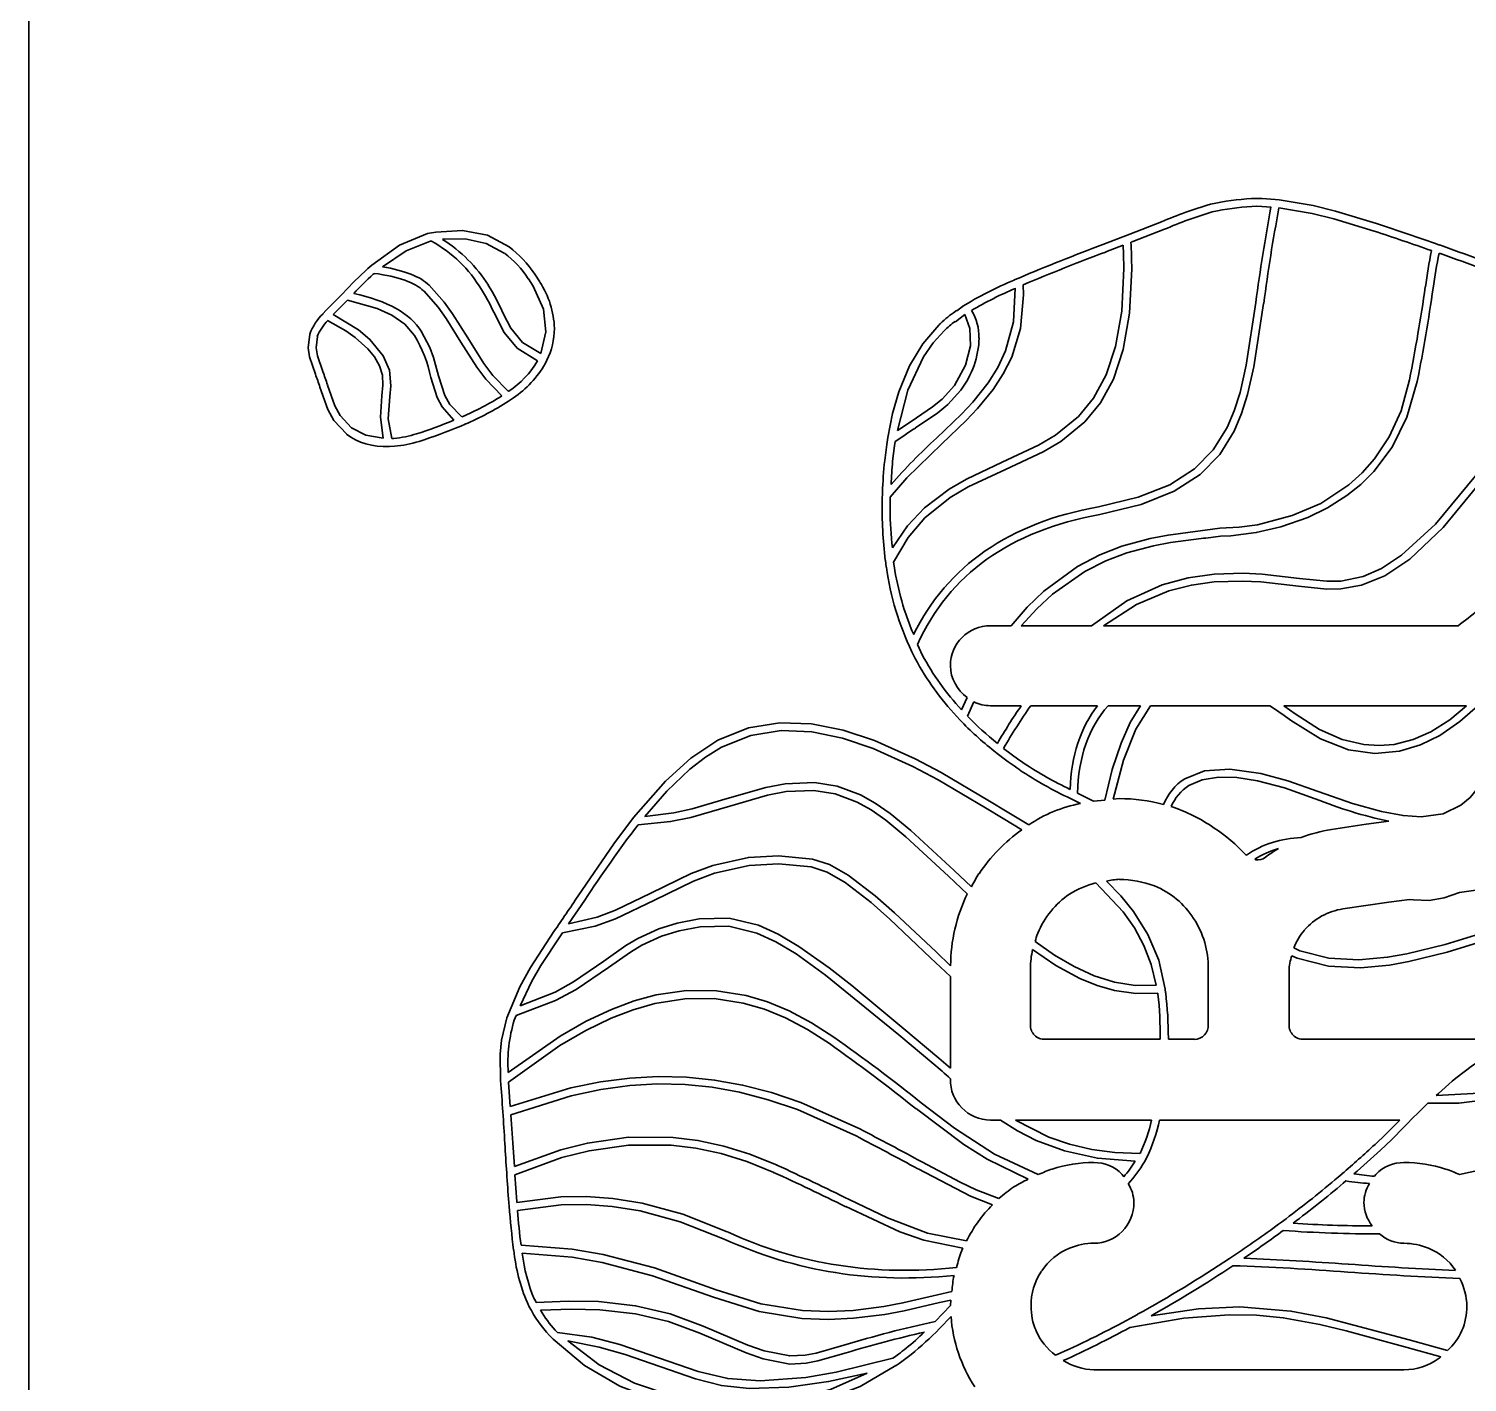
# Model space of a CAD drawing. Extents: x 291 to 834, y 188 to 661.
# Drawn here: x 291.03 to 305.01, y 323.7 to 336.85 of the extents above; entities that cross this region are included whole.
import ezdxf

# ---------------------------------------------------------------- set-up
doc = ezdxf.new("R2010")
doc.units = 0

msp = doc.modelspace()

# ---------------------------------------------------------------- linework, layer by layer
at = {"color": 7, "lineweight": 35}
msp.add_line((291.03, 359.839), (291.03, 294.079), dxfattribs=at)
msp.add_line((291.03, 359.839), (291.03, 294.079), dxfattribs=at)
at = {"color": 7, "lineweight": 35, "ltscale": 0.001361}
msp.add_line((302.566, 335.158), (302.513, 335.147), dxfattribs=at)
at = {"color": 7, "lineweight": 35, "ltscale": 0.001288}
msp.add_line((302.531, 335.072), (302.581, 335.083), dxfattribs=at)
at = {"color": 7, "lineweight": 35, "ltscale": 0.001331}
msp.add_line((303.015, 335.203), (302.962, 335.204), dxfattribs=at)
at = {"color": 7, "lineweight": 35, "ltscale": 0.001219}
msp.add_line((302.963, 335.127), (303.012, 335.126), dxfattribs=at)
at = {"color": 7, "lineweight": 35, "ltscale": 0.002253}
msp.add_line((303.012, 335.126), (303.102, 335.119), dxfattribs=at)
at = {"color": 7, "lineweight": 35, "ltscale": 0.003192}
msp.add_line((303.143, 335.193), (303.015, 335.203), dxfattribs=at)
at = {"color": 7, "lineweight": 35, "ltscale": 0.000957785}
msp.add_line((303.181, 335.189), (303.143, 335.193), dxfattribs=at)
at = {"color": 7, "lineweight": 35, "ltscale": 0.008246}
msp.add_line((302.037, 334.977), (301.73, 334.855), dxfattribs=at)
at = {"color": 7, "lineweight": 35, "ltscale": 0.000485014}
msp.add_line((294.924, 334.865), (294.905, 334.861), dxfattribs=at)
at = {"color": 7, "lineweight": 35, "ltscale": 0.001551}
msp.add_line((294.985, 334.877), (294.924, 334.865), dxfattribs=at)
at = {"color": 7, "lineweight": 35, "ltscale": 0.007029}
msp.add_line((301.73, 334.855), (301.468, 334.755), dxfattribs=at)
at = {"color": 7, "lineweight": 35, "ltscale": 0.008282}
msp.add_line((301.758, 334.784), (302.066, 334.905), dxfattribs=at)
at = {"color": 7, "lineweight": 35, "ltscale": 0.000457261}
msp.add_line((294.924, 334.786), (294.942, 334.79), dxfattribs=at)
at = {"color": 7, "lineweight": 35, "ltscale": 0.004557}
msp.add_line((301.495, 334.683), (301.665, 334.748), dxfattribs=at)
at = {"color": 7, "lineweight": 35, "ltscale": 0.000431579}
msp.add_line((301.742, 334.777), (301.758, 334.784), dxfattribs=at)
at = {"color": 7, "lineweight": 35, "ltscale": 0.000371077}
msp.add_line((304.735, 334.671), (304.749, 334.666), dxfattribs=at)
at = {"color": 7, "lineweight": 35, "ltscale": 0.000940692}
msp.add_line((304.774, 334.739), (304.739, 334.751), dxfattribs=at)
at = {"color": 7, "lineweight": 35, "ltscale": 0.001196}
msp.add_line((294.362, 334.555), (294.326, 334.523), dxfattribs=at)
at = {"color": 7, "lineweight": 35, "ltscale": 0.000351325}
msp.add_line((294.377, 334.466), (294.388, 334.475), dxfattribs=at)
at = {"color": 7, "lineweight": 35, "ltscale": 0.002148}
msp.add_line((295.885, 334.423), (295.931, 334.351), dxfattribs=at)
at = {"color": 7, "lineweight": 35, "ltscale": 0.002241}
msp.add_line((295.997, 334.392), (295.948, 334.467), dxfattribs=at)
at = {"color": 7, "lineweight": 35, "ltscale": 0.001177}
msp.add_line((300.65, 334.43), (300.607, 334.411), dxfattribs=at)
at = {"color": 7, "lineweight": 35, "ltscale": 0.004874}
msp.add_line((294.054, 334.251), (293.916, 334.114), dxfattribs=at)
at = {"color": 7, "lineweight": 35, "ltscale": 0.001143}
msp.add_line((294.086, 334.284), (294.054, 334.251), dxfattribs=at)
at = {"color": 7, "lineweight": 35, "ltscale": 0.002413}
msp.add_line((300.697, 334.268), (300.694, 334.364), dxfattribs=at)
at = {"color": 7, "lineweight": 35, "ltscale": 0.00099979}
msp.add_line((293.916, 334.114), (293.889, 334.084), dxfattribs=at)
at = {"color": 7, "lineweight": 35, "ltscale": 0.001992}
msp.add_line((293.988, 334.076), (294.044, 334.132), dxfattribs=at)
at = {"color": 7, "lineweight": 35, "ltscale": 0.002314}
msp.add_line((294.044, 334.132), (294.11, 334.198), dxfattribs=at)
at = {"color": 7, "lineweight": 35, "ltscale": 0.000614757}
msp.add_line((294.11, 334.198), (294.126, 334.216), dxfattribs=at)
at = {"color": 7, "lineweight": 35, "ltscale": 0.000938423}
msp.add_line((300.046, 334.115), (300.016, 334.092), dxfattribs=at)
at = {"color": 7, "lineweight": 35, "ltscale": 8.88947e-05}
msp.add_line((300.048, 334.112), (300.046, 334.115), dxfattribs=at)
at = {"color": 7, "lineweight": 35, "ltscale": 0.001578}
msp.add_line((300.099, 334.15), (300.048, 334.112), dxfattribs=at)
at = {"color": 7, "lineweight": 35, "ltscale": 9.8431e-05}
msp.add_line((300.032, 334.008), (300.034, 334.005), dxfattribs=at)
at = {"color": 7, "lineweight": 35, "ltscale": 0.00289}
msp.add_line((300.034, 334.005), (300.126, 334.074), dxfattribs=at)
at = {"color": 7, "lineweight": 35, "ltscale": 0.000957428}
msp.add_line((296.047, 333.596), (296.064, 333.631), dxfattribs=at)
at = {"color": 7, "lineweight": 35, "ltscale": 0.002595}
msp.add_line((294.47, 333.389), (294.461, 333.285), dxfattribs=at)
at = {"color": 7, "lineweight": 35, "ltscale": 0.002594}
msp.add_line((294.537, 333.278), (294.547, 333.382), dxfattribs=at)
at = {"color": 7, "lineweight": 35, "ltscale": 0.00147}
msp.add_line((295.691, 333.232), (295.74, 333.266), dxfattribs=at)
at = {"color": 7, "lineweight": 35, "ltscale": 8.59417e-05}
msp.add_line((295.695, 333.329), (295.693, 333.327), dxfattribs=at)
at = {"color": 7, "lineweight": 35, "ltscale": 0.001108}
msp.add_line((295.228, 332.992), (295.269, 333.009), dxfattribs=at)
at = {"color": 7, "lineweight": 35, "ltscale": 0.00403}
msp.add_line((299.605, 333.037), (299.471, 332.947), dxfattribs=at)
at = {"color": 7, "lineweight": 35, "ltscale": 0.000493041}
msp.add_line((294.577, 332.872), (294.557, 332.871), dxfattribs=at)
at = {"color": 7, "lineweight": 35, "ltscale": 0.001707}
msp.add_line((299.378, 332.879), (299.367, 332.812), dxfattribs=at)
at = {"color": 7, "lineweight": 35, "ltscale": 0.00099798}
msp.add_line((299.443, 332.801), (299.45, 332.84), dxfattribs=at)
at = {"color": 7, "lineweight": 35, "ltscale": 0.001183}
msp.add_line((294.535, 332.792), (294.583, 332.795), dxfattribs=at)
at = {"color": 7, "lineweight": 35, "ltscale": 0.003913}
msp.add_line((299.367, 332.812), (299.348, 332.657), dxfattribs=at)
at = {"color": 7, "lineweight": 35, "ltscale": 0.003836}
msp.add_line((299.425, 332.649), (299.443, 332.801), dxfattribs=at)
at = {"color": 7, "lineweight": 35, "ltscale": 0.001947}
msp.add_line((299.327, 332.349), (299.324, 332.271), dxfattribs=at)
at = {"color": 7, "lineweight": 35, "ltscale": 0.000794643}
msp.add_line((299.401, 332.269), (299.402, 332.3), dxfattribs=at)
at = {"color": 7, "lineweight": 35, "ltscale": 0.002223}
msp.add_line((299.4, 332.18), (299.401, 332.269), dxfattribs=at)
at = {"color": 7, "lineweight": 35, "ltscale": 0.001731}
msp.add_line((299.354, 331.689), (299.363, 331.621), dxfattribs=at)
at = {"color": 7, "lineweight": 35, "ltscale": 0.00091755}
msp.add_line((299.439, 331.632), (299.434, 331.668), dxfattribs=at)
at = {"color": 7, "lineweight": 35, "ltscale": 0.004993}
msp.add_line((300.575, 331.051), (300.375, 331.051), dxfattribs=at)
at = {"color": 7, "lineweight": 35, "ltscale": 0.017057}
msp.add_line((301.356, 331.051), (300.674, 331.051), dxfattribs=at)
at = {"color": 7, "lineweight": 35, "ltscale": 0.086107}
msp.add_line((304.92, 331.051), (301.475, 331.051), dxfattribs=at)
at = {"color": 7, "lineweight": 35, "ltscale": 0.001855}
msp.add_line((299.612, 330.799), (299.645, 330.733), dxfattribs=at)
at = {"color": 7, "lineweight": 35, "ltscale": 0.000994304}
msp.add_line((299.681, 330.833), (299.667, 330.87), dxfattribs=at)
at = {"color": 7, "lineweight": 35, "ltscale": 0.001768}
msp.add_line((299.712, 330.77), (299.681, 330.833), dxfattribs=at)
at = {"color": 7, "lineweight": 35, "ltscale": 0.003318}
msp.add_line((300.15, 330.355), (300.094, 330.234), dxfattribs=at)
at = {"color": 7, "lineweight": 35, "ltscale": 0.003777}
msp.add_line((300.151, 330.174), (300.215, 330.311), dxfattribs=at)
at = {"color": 7, "lineweight": 35, "ltscale": 0.007485}
msp.add_line((300.375, 330.274), (300.675, 330.274), dxfattribs=at)
at = {"color": 7, "lineweight": 35, "ltscale": 0.016203}
msp.add_line((300.768, 330.274), (301.416, 330.274), dxfattribs=at)
at = {"color": 7, "lineweight": 35, "ltscale": 0.007855}
msp.add_line((301.519, 330.274), (301.833, 330.274), dxfattribs=at)
at = {"color": 7, "lineweight": 35, "ltscale": 0.028924}
msp.add_line((301.932, 330.274), (303.089, 330.274), dxfattribs=at)
at = {"color": 7, "lineweight": 35, "ltscale": 0.003407}
msp.add_line((303.338, 330.195), (303.227, 330.274), dxfattribs=at)
at = {"color": 7, "lineweight": 35, "ltscale": 0.044413}
msp.add_line((303.227, 330.274), (305.003, 330.274), dxfattribs=at)
at = {"color": 7, "lineweight": 35, "ltscale": 0.001069}
msp.add_line((300.049, 330.169), (300.078, 330.137), dxfattribs=at)
at = {"color": 7, "lineweight": 35, "ltscale": 0.001005}
msp.add_line((300.409, 329.835), (300.44, 329.81), dxfattribs=at)
at = {"color": 7, "lineweight": 35, "ltscale": 0.00502}
for p, q in [((300.537, 329.244), (300.366, 329.348)), ((304.248, 328.365), (304.447, 328.393))]:
    msp.add_line(p, q, dxfattribs=at)
at = {"color": 7, "lineweight": 35, "ltscale": 0.002707}
msp.add_line((301.153, 329.372), (301.25, 329.324), dxfattribs=at)
at = {"color": 7, "lineweight": 35, "ltscale": 0.004329}
msp.add_line((301.377, 329.347), (301.222, 329.424), dxfattribs=at)
at = {"color": 7, "lineweight": 35, "ltscale": 0.00274}
msp.add_line((301.486, 329.358), (301.377, 329.347), dxfattribs=at)
at = {"color": 7, "lineweight": 35, "ltscale": 0.001537}
msp.add_line((301.628, 329.372), (301.567, 329.366), dxfattribs=at)
at = {"color": 7, "lineweight": 35, "ltscale": 0.005028}
msp.add_line((300.326, 329.282), (300.498, 329.178), dxfattribs=at)
at = {"color": 7, "lineweight": 35, "ltscale": 0.006138}
msp.add_line((300.747, 329.117), (300.537, 329.244), dxfattribs=at)
at = {"color": 7, "lineweight": 35, "ltscale": 0.005418}
msp.add_line((304.776, 329.225), (304.561, 329.195), dxfattribs=at)
at = {"color": 7, "lineweight": 35, "ltscale": 0.005312}
msp.add_line((300.498, 329.178), (300.679, 329.068), dxfattribs=at)
at = {"color": 7, "lineweight": 35, "ltscale": 0.008521}
msp.add_line((304.026, 329.122), (303.689, 329.071), dxfattribs=at)
at = {"color": 7, "lineweight": 35, "ltscale": 0.005595}
msp.add_line((304.248, 329.152), (304.026, 329.122), dxfattribs=at)
at = {"color": 7, "lineweight": 35, "ltscale": 0.000172987}
msp.add_line((302.863, 328.822), (302.857, 328.825), dxfattribs=at)
at = {"color": 7, "lineweight": 35, "ltscale": 0.005782}
msp.add_line((300.19, 328.513), (300.022, 328.672), dxfattribs=at)
at = {"color": 7, "lineweight": 35, "ltscale": 0.000249756}
msp.add_line((302.952, 328.777), (302.943, 328.782), dxfattribs=at)
at = {"color": 7, "lineweight": 35, "ltscale": 0.006257}
msp.add_line((299.969, 328.617), (300.151, 328.444), dxfattribs=at)
at = {"color": 7, "lineweight": 35, "ltscale": 0.00694}
msp.add_line((296.276, 328.155), (296.432, 328.384), dxfattribs=at)
at = {"color": 7, "lineweight": 35, "ltscale": 0.000952369}
msp.add_line((304.447, 328.393), (304.485, 328.388), dxfattribs=at)
at = {"color": 7, "lineweight": 35, "ltscale": 0.007973}
msp.add_line((304.932, 328.46), (305.247, 328.504), dxfattribs=at)
at = {"color": 7, "lineweight": 35, "ltscale": 0.011311}
msp.add_line((303.8, 328.301), (304.248, 328.365), dxfattribs=at)
at = {"color": 7, "lineweight": 35, "ltscale": 0.000927062}
msp.add_line((296.196, 328.037), (296.217, 328.067), dxfattribs=at)
at = {"color": 7, "lineweight": 35, "ltscale": 0.006665}
msp.add_line((299.794, 327.826), (299.987, 327.642), dxfattribs=at)
at = {"color": 7, "lineweight": 35, "ltscale": 0.004878}
msp.add_line((299.988, 327.747), (299.847, 327.882), dxfattribs=at)
at = {"color": 7, "lineweight": 35, "ltscale": 0.00145}
msp.add_line((303.303, 327.845), (303.356, 327.821), dxfattribs=at)
at = {"color": 7, "lineweight": 35, "ltscale": 0.001672}
msp.add_line((303.383, 327.893), (303.322, 327.921), dxfattribs=at)
at = {"color": 7, "lineweight": 35, "ltscale": 0.013677}
msp.add_line((300.764, 327.176), (300.764, 327.723), dxfattribs=at)
at = {"color": 7, "lineweight": 35, "ltscale": 0.000197601}
msp.add_line((302.492, 327.723), (302.492, 327.715), dxfattribs=at)
at = {"color": 7, "lineweight": 35, "ltscale": 0.000198364}
for p, q in [((302.492, 327.715), (302.492, 327.707)), ((302.492, 327.707), (302.492, 327.699))]:
    msp.add_line(p, q, dxfattribs=at)
at = {"color": 7, "lineweight": 35, "ltscale": 0.013083}
for p, q in [((302.492, 327.699), (302.492, 327.176)), ((303.277, 327.176), (303.277, 327.699))]:
    msp.add_line(p, q, dxfattribs=at)
at = {"color": 7, "lineweight": 35, "ltscale": 0.02224}
msp.add_line((299.987, 327.642), (299.987, 326.753), dxfattribs=at)
at = {"color": 7, "lineweight": 35, "ltscale": 0.000222951}
msp.add_line((302.001, 327.482), (302.002, 327.473), dxfattribs=at)
at = {"color": 7, "lineweight": 35, "ltscale": 0.000963533}
msp.add_line((302.078, 327.483), (302.074, 327.521), dxfattribs=at)
at = {"color": 7, "lineweight": 35, "ltscale": 0.001253}
msp.add_line((295.748, 327.219), (295.767, 327.265), dxfattribs=at)
at = {"color": 7, "lineweight": 35, "ltscale": 0.011111}
msp.add_line((299.875, 326.851), (299.533, 327.136), dxfattribs=at)
at = {"color": 7, "lineweight": 35, "ltscale": 0.01112}
msp.add_line((299.484, 327.077), (299.825, 326.792), dxfattribs=at)
at = {"color": 7, "lineweight": 35, "ltscale": 0.027954}
msp.add_line((302.025, 327.033), (300.906, 327.033), dxfattribs=at)
at = {"color": 7, "lineweight": 35, "ltscale": 0.00028249}
msp.add_line((302.104, 327.034), (302.104, 327.045), dxfattribs=at)
at = {"color": 7, "lineweight": 35, "ltscale": 0.006339}
msp.add_line((302.357, 327.033), (302.104, 327.034), dxfattribs=at)
at = {"color": 7, "lineweight": 35, "ltscale": 0.004887}
msp.add_line((303.615, 327.033), (303.42, 327.033), dxfattribs=at)
at = {"color": 7, "lineweight": 35, "ltscale": 0.043966}
msp.add_line((305.374, 327.033), (303.615, 327.033), dxfattribs=at)
at = {"color": 7, "lineweight": 35, "ltscale": 0.003733}
msp.add_line((299.987, 326.753), (299.875, 326.851), dxfattribs=at)
at = {"color": 7, "lineweight": 35, "ltscale": 0.005978}
msp.add_line((295.709, 326.379), (295.693, 326.617), dxfattribs=at)
at = {"color": 7, "lineweight": 35, "ltscale": 0.000141907}
msp.add_line((299.987, 326.65), (299.987, 326.644), dxfattribs=at)
at = {"color": 7, "lineweight": 35, "ltscale": 0.004431}
msp.add_line((304.73, 326.508), (304.863, 326.625), dxfattribs=at)
at = {"color": 7, "lineweight": 35, "ltscale": 0.001161}
msp.add_line((304.863, 326.625), (304.899, 326.655), dxfattribs=at)
at = {"color": 7, "lineweight": 35, "ltscale": 0.00098909}
msp.add_line((304.598, 326.384), (304.626, 326.411), dxfattribs=at)
at = {"color": 7, "lineweight": 35, "ltscale": 0.000741817}
msp.add_line((304.708, 326.488), (304.73, 326.508), dxfattribs=at)
at = {"color": 7, "lineweight": 35, "ltscale": 0.006841}
msp.add_line((295.733, 326.027), (295.714, 326.3), dxfattribs=at)
at = {"color": 7, "lineweight": 35, "ltscale": 0.002479}
msp.add_line((300.375, 326.248), (300.474, 326.248), dxfattribs=at)
at = {"color": 7, "lineweight": 35, "ltscale": 0.033083}
msp.add_line((300.618, 326.248), (301.941, 326.248), dxfattribs=at)
at = {"color": 7, "lineweight": 35, "ltscale": 0.039897}
msp.add_line((302.019, 326.248), (303.615, 326.248), dxfattribs=at)
at = {"color": 7, "lineweight": 35, "ltscale": 0.018461}
msp.add_line((303.615, 326.248), (304.354, 326.248), dxfattribs=at)
at = {"color": 7, "lineweight": 35, "ltscale": 0.00366}
msp.add_line((304.331, 326.225), (304.228, 326.121), dxfattribs=at)
at = {"color": 7, "lineweight": 35, "ltscale": 0.003721}
msp.add_line((304.282, 326.065), (304.386, 326.172), dxfattribs=at)
at = {"color": 7, "lineweight": 35, "ltscale": 0.000802208}
msp.add_line((304.354, 326.248), (304.331, 326.225), dxfattribs=at)
at = {"color": 7, "lineweight": 35, "ltscale": 0.005767}
msp.add_line((295.749, 325.797), (295.733, 326.027), dxfattribs=at)
at = {"color": 7, "lineweight": 35, "ltscale": 0.003656}
msp.add_line((304.219, 326.112), (304.113, 326.012), dxfattribs=at)
at = {"color": 7, "lineweight": 35, "ltscale": 0.003704}
msp.add_line((304.165, 325.955), (304.273, 326.057), dxfattribs=at)
at = {"color": 7, "lineweight": 35, "ltscale": 0.000319923}
msp.add_line((304.228, 326.121), (304.219, 326.112), dxfattribs=at)
at = {"color": 7, "lineweight": 35, "ltscale": 0.00032369}
msp.add_line((304.273, 326.057), (304.282, 326.066), dxfattribs=at)
at = {"color": 7, "lineweight": 35, "ltscale": 0.001194}
for p, q in [((301.872, 325.841), (301.894, 325.883)), ((299.481, 323.974), (299.443, 323.945))]:
    msp.add_line(p, q, dxfattribs=at)
at = {"color": 7, "lineweight": 35, "ltscale": 0.006462}
msp.add_line((295.772, 325.458), (295.754, 325.716), dxfattribs=at)
at = {"color": 7, "lineweight": 35, "ltscale": 0.000717812}
msp.add_line((301.671, 325.698), (301.654, 325.721), dxfattribs=at)
at = {"color": 7, "lineweight": 35, "ltscale": 0.001241}
msp.add_line((303.792, 325.725), (303.754, 325.693), dxfattribs=at)
at = {"color": 7, "lineweight": 35, "ltscale": 0.000555492}
msp.add_line((304.12, 325.721), (304.108, 325.703), dxfattribs=at)
at = {"color": 7, "lineweight": 35, "ltscale": 0.000856021}
msp.add_line((303.804, 325.635), (303.83, 325.657), dxfattribs=at)
at = {"color": 7, "lineweight": 35, "ltscale": 0.000685921}
msp.add_line((295.695, 325.441), (295.698, 325.414), dxfattribs=at)
at = {"color": 7, "lineweight": 35, "ltscale": 0.000257215}
msp.add_line((295.774, 325.448), (295.772, 325.458), dxfattribs=at)
at = {"color": 7, "lineweight": 35, "ltscale": 0.001397}
msp.add_line((303.248, 325.29), (303.203, 325.257), dxfattribs=at)
at = {"color": 7, "lineweight": 35, "ltscale": 0.000655445}
msp.add_line((300.108, 325.003), (300.096, 324.98), dxfattribs=at)
at = {"color": 7, "lineweight": 35, "ltscale": 0.001801}
msp.add_line((302.758, 324.943), (302.698, 324.903), dxfattribs=at)
at = {"color": 7, "lineweight": 35, "ltscale": 0.001043}
msp.add_line((295.876, 324.472), (295.893, 324.434), dxfattribs=at)
at = {"color": 7, "lineweight": 35, "ltscale": 0.000787373}
msp.add_line((295.959, 324.475), (295.946, 324.504), dxfattribs=at)
at = {"color": 7, "lineweight": 35, "ltscale": 0.003542}
msp.add_line((300, 324.581), (299.862, 324.55), dxfattribs=at)
at = {"color": 7, "lineweight": 35, "ltscale": 0.002863}
msp.add_line((299.88, 324.475), (299.991, 324.5), dxfattribs=at)
at = {"color": 7, "lineweight": 35, "ltscale": 0.001406}
msp.add_line((299.991, 324.5), (299.986, 324.445), dxfattribs=at)
at = {"color": 7, "lineweight": 35, "ltscale": 0.005316}
msp.add_line((299.986, 324.445), (299.838, 324.291), dxfattribs=at)
at = {"color": 7, "lineweight": 35, "ltscale": 0.00411}
msp.add_line((299.879, 324.222), (299.993, 324.341), dxfattribs=at)
at = {"color": 7, "lineweight": 35, "ltscale": 0.003076}
msp.add_line((301.804, 324.36), (301.696, 324.301), dxfattribs=at)
at = {"color": 7, "lineweight": 35, "ltscale": 0.000762996}
msp.add_line((296.167, 324.185), (296.146, 324.207), dxfattribs=at)
at = {"color": 7, "lineweight": 35, "ltscale": 0.001276}
msp.add_line((296.09, 324.155), (296.126, 324.118), dxfattribs=at)
at = {"color": 7, "lineweight": 35, "ltscale": 0.008496}
msp.add_line((304.424, 324.039), (304.751, 323.948), dxfattribs=at)
at = {"color": 7, "lineweight": 35, "ltscale": 0.009704}
msp.add_line((304.818, 324.009), (304.444, 324.113), dxfattribs=at)
at = {"color": 7, "lineweight": 35, "ltscale": 0.000440827}
msp.add_line((299.443, 323.945), (299.428, 323.936), dxfattribs=at)
at = {"color": 7, "lineweight": 35, "ltscale": 0.001181}
msp.add_line((299.489, 323.884), (299.527, 323.912), dxfattribs=at)
at = {"color": 7, "lineweight": 35, "ltscale": 0.002441}
msp.add_line((299.527, 323.912), (299.604, 323.971), dxfattribs=at)
at = {"color": 7, "lineweight": 35, "ltscale": 0.0005498}
msp.add_line((304.751, 323.948), (304.735, 323.933), dxfattribs=at)
at = {"color": 7, "lineweight": 35, "ltscale": 4.33803e-05}
msp.add_line((299.457, 323.865), (299.458, 323.865), dxfattribs=at)
at = {"color": 7, "lineweight": 35, "ltscale": 0.000896537}
msp.add_line((299.458, 323.865), (299.489, 323.884), dxfattribs=at)
at = {"color": 7, "lineweight": 35, "ltscale": 0.075322}
msp.add_line((304.394, 323.822), (301.381, 323.822), dxfattribs=at)
at = {"color": 7, "lineweight": 35}
for points in [[(303.179, 335.111), (303.502, 335.056), (303.712, 335.005), (304.104, 334.886)], [(304.127, 334.959), (303.728, 335.08), (303.513, 335.133), (303.181, 335.189)], [(294.905, 334.861), (294.634, 334.75), (294.362, 334.555)], [(295.697, 334.734), (295.487, 334.845), (295.246, 334.893), (294.985, 334.877)], [(295.049, 334.806), (295.27, 334.812), (295.474, 334.767), (295.651, 334.672)], [(294.466, 334.54), (294.696, 334.695), (294.924, 334.786)], [(301.671, 334.524), (301.651, 334.108), (301.592, 333.766), (301.5, 333.488), (301.378, 333.264), (301.232, 333.086), (301.007, 332.902), (300.842, 332.805), (300.49, 332.64)], [(300.521, 332.57), (300.886, 332.741), (301.058, 332.842), (301.292, 333.032), (301.444, 333.217), (301.57, 333.448), (301.666, 333.736), (301.727, 334.09), (301.748, 334.52)], [(294.868, 334.304), (295.007, 334.147), (295.087, 334.036), (295.229, 333.808)], [(295.295, 333.848), (295.149, 334.081), (295.067, 334.196), (294.921, 334.359)], [(295.931, 334.351), (296.032, 334.127), (296.056, 333.907), (296.006, 333.696)], [(300.616, 334.331), (300.598, 334.003), (300.523, 333.724), (300.447, 333.56), (300.353, 333.41), (300.204, 333.225), (300.093, 333.107), (299.851, 332.875)], [(299.904, 332.819), (300.14, 333.045), (300.251, 333.161), (300.402, 333.347), (300.5, 333.498), (300.582, 333.662), (300.667, 333.941), (300.697, 334.268)], [(294.126, 334.216), (294.417, 334.135), (294.558, 334.07), (294.683, 333.983), (294.778, 333.872)], [(302.954, 334.193), (302.86, 333.582), (302.801, 333.319), (302.745, 333.14), (302.676, 332.977), (302.54, 332.759), (302.358, 332.575), (302.119, 332.422), (301.811, 332.3), (301.425, 332.208)], [(301.438, 332.132), (301.841, 332.229), (302.162, 332.358), (302.413, 332.521), (302.603, 332.715), (302.744, 332.943), (302.816, 333.113), (302.874, 333.298), (302.935, 333.566), (303.03, 334.182)], [(293.934, 334.018), (294.11, 333.917), (294.201, 333.853), (294.325, 333.742), (294.389, 333.663), (294.438, 333.578), (294.466, 333.486), (294.47, 333.389)], [(294.547, 333.382), (294.534, 333.535), (294.475, 333.673), (294.345, 333.833), (294.234, 333.926), (293.988, 334.076)], [(295.574, 334.046), (295.649, 333.901), (295.776, 333.749), (295.974, 333.626)], [(296.006, 333.696), (295.828, 333.805), (295.714, 333.942), (295.644, 334.079)], [(299.874, 333.973), (299.717, 333.792), (299.587, 333.576), (299.484, 333.325), (299.424, 333.113), (299.378, 332.879)], [(300.126, 334.074), (300.176, 333.941), (300.18, 333.772), (300.132, 333.582), (300.025, 333.385)], [(293.76, 333.885), (293.745, 333.752), (293.759, 333.663), (293.815, 333.495)], [(293.887, 333.522), (293.836, 333.675), (293.823, 333.751), (293.834, 333.862)], [(295.012, 333.48), (294.963, 333.658), (294.926, 333.755), (294.844, 333.913)], [(295.693, 333.327), (295.538, 333.484), (295.451, 333.6), (295.295, 333.848)], [(299.471, 332.947), (299.574, 333.34), (299.725, 333.663), (299.82, 333.799), (299.927, 333.918)], [(295.229, 333.808), (295.383, 333.564), (295.471, 333.447), (295.626, 333.284)], [(294.937, 333.462), (294.998, 333.268), (295.046, 333.178), (295.16, 333.049)], [(295.239, 333.081), (295.12, 333.202), (295.072, 333.288), (295.012, 333.48)], [(304.447, 333.441), (304.365, 333.141), (304.25, 332.886), (304.108, 332.672), (303.988, 332.536), (303.858, 332.42), (303.585, 332.24), (303.308, 332.121), (302.972, 332.033), (302.792, 332.008), (302.605, 331.998)], [(302.61, 331.921), (302.71, 331.925), (302.959, 331.956), (303.196, 332.011), (303.461, 332.104), (303.651, 332.197), (303.84, 332.317), (303.974, 332.425), (304.101, 332.55), (304.279, 332.787), (304.423, 333.077), (304.523, 333.426)], [(293.858, 333.37), (293.935, 333.151), (293.994, 333.047), (294.119, 332.912)], [(294.167, 332.973), (294.056, 333.094), (294.003, 333.189), (293.932, 333.39)], [(294.461, 333.285), (294.447, 333.077), (294.475, 332.875)], [(294.557, 332.871), (294.523, 333.063), (294.537, 333.278)], [(300.025, 333.385), (299.906, 333.254), (299.813, 333.178), (299.605, 333.037)], [(299.646, 332.973), (299.863, 333.119), (299.961, 333.2), (300.088, 333.34)], [(294.475, 332.875), (294.306, 332.902), (294.167, 332.973)], [(299.402, 332.3), (299.564, 332.487), (299.904, 332.819)], [(300.49, 332.64), (300.142, 332.477), (299.973, 332.379), (299.733, 332.198), (299.569, 332.023), (299.423, 331.808)], [(299.434, 331.668), (299.575, 331.909), (299.739, 332.1), (299.984, 332.297), (300.159, 332.4), (300.521, 332.57)], [(303.369, 331.435), (303.645, 331.408), (303.779, 331.411), (303.981, 331.446), (304.207, 331.537), (304.45, 331.698), (304.775, 332.005), (305.151, 332.461)], [(305.09, 332.507), (304.7, 332.039), (304.369, 331.736), (304.175, 331.609), (303.997, 331.531), (303.78, 331.486), (303.644, 331.483), (303.38, 331.511)], [(302.413, 331.974), (302.101, 331.933), (301.928, 331.9), (301.653, 331.825), (301.439, 331.74), (301.221, 331.626), (300.894, 331.388), (300.733, 331.233), (300.575, 331.051)], [(300.674, 331.051), (300.825, 331.217), (300.979, 331.359), (301.291, 331.577), (301.498, 331.682), (301.701, 331.759), (301.961, 331.829), (302.125, 331.859), (302.422, 331.898)], [(303.38, 331.511), (303.015, 331.553), (302.83, 331.562), (302.55, 331.554), (302.298, 331.517), (302.044, 331.448), (301.702, 331.292), (301.356, 331.051)], [(301.475, 331.051), (301.793, 331.258), (302.11, 331.392), (302.329, 331.447), (302.548, 331.478), (302.822, 331.486), (303.004, 331.477), (303.369, 331.435)], [(301.833, 330.274), (301.733, 330.11), (301.644, 329.911), (301.559, 329.655), (301.486, 329.358)], [(301.567, 329.366), (301.667, 329.745), (301.789, 330.047), (301.932, 330.274)], [(303.291, 330.134), (303.582, 329.951), (303.856, 329.847), (304.112, 329.811), (304.351, 329.832), (304.555, 329.893), (304.742, 329.986), (304.938, 330.121), (305.111, 330.274)], [(305.003, 330.274), (304.839, 330.138), (304.656, 330.022), (304.483, 329.946), (304.297, 329.899), (304.154, 329.887), (304.004, 329.896), (303.794, 329.946), (303.572, 330.043), (303.338, 330.195)], [(300.366, 329.348), (299.897, 329.625), (299.644, 329.759), (299.25, 329.936), (298.945, 330.036), (298.637, 330.097), (298.329, 330.109), (298.024, 330.06), (297.726, 329.94)], [(297.726, 329.94), (297.464, 329.766), (297.216, 329.541), (296.908, 329.187), (296.716, 328.933), (296.368, 328.427)], [(297.763, 329.873), (298.048, 329.986), (298.342, 330.032), (298.64, 330.019), (298.939, 329.958), (299.235, 329.859), (299.62, 329.685), (299.867, 329.553), (300.326, 329.282)], [(297.016, 329.199), (297.23, 329.443), (297.454, 329.658), (297.606, 329.776), (297.763, 329.873)], [(303.56, 329.442), (303.266, 329.546), (303.004, 329.616), (302.703, 329.657), (302.457, 329.64), (302.263, 329.564)], [(299.113, 329.408), (298.885, 329.492), (298.665, 329.528), (298.38, 329.515), (298.193, 329.48), (297.818, 329.372)], [(302.304, 329.498), (302.434, 329.555), (302.592, 329.581), (302.768, 329.577), (302.97, 329.545), (303.233, 329.476), (303.532, 329.371)], [(305.192, 329.573), (305.036, 329.384), (304.946, 329.307), (304.776, 329.225)], [(297.818, 329.372), (297.476, 329.273), (297.297, 329.233), (297.016, 329.199)], [(297.841, 329.298), (298.21, 329.405), (298.39, 329.44), (298.659, 329.452), (298.866, 329.418), (299.08, 329.338)], [(300.022, 328.672), (299.601, 329.063), (299.4, 329.227), (299.255, 329.329), (299.113, 329.408)], [(304.561, 329.195), (304.385, 329.207), (304.174, 329.245), (303.895, 329.323), (303.56, 329.442)], [(296.952, 329.117), (297.267, 329.148), (297.465, 329.189), (297.841, 329.298)], [(299.08, 329.338), (299.216, 329.262), (299.358, 329.162), (299.554, 329.001), (299.969, 328.617)], [(298.645, 328.784), (298.316, 328.816), (298.023, 328.8), (297.676, 328.722), (297.466, 328.643), (297.074, 328.453)], [(297.11, 328.385), (297.491, 328.569), (297.695, 328.646), (298.031, 328.723), (298.315, 328.739), (298.632, 328.708)], [(298.632, 328.708), (298.789, 328.656), (298.962, 328.556), (299.216, 328.361), (299.399, 328.199), (299.794, 327.826)], [(299.847, 327.882), (299.444, 328.262), (299.256, 328.427), (298.993, 328.627), (298.812, 328.73), (298.645, 328.784)], [(301.4, 328.554), (301.666, 328.273), (301.775, 328.116), (301.867, 327.945), (301.938, 327.76), (301.986, 327.559)], [(302.074, 327.521), (302.01, 327.802), (301.905, 328.051), (301.765, 328.275), (301.641, 328.427), (301.502, 328.569)], [(296.217, 328.067), (296.533, 328.131), (296.73, 328.202), (297.11, 328.385)], [(297.074, 328.453), (296.73, 328.287), (296.554, 328.221), (296.276, 328.155)], [(304.485, 328.388), (304.638, 328.383), (304.785, 328.409), (304.932, 328.46)], [(305.876, 328.444), (305.715, 328.328), (305.542, 328.229), (305.299, 328.12), (305.132, 328.058), (304.793, 327.955)], [(304.814, 327.881), (305.16, 327.987), (305.331, 328.05), (305.581, 328.162), (305.758, 328.264), (305.925, 328.384)], [(297.544, 328.203), (297.331, 328.161), (297.151, 328.106), (296.95, 328.014), (296.833, 327.945), (296.618, 327.793)], [(296.664, 327.731), (296.876, 327.881), (296.988, 327.948), (297.18, 328.035), (297.351, 328.087), (297.555, 328.126)], [(299.533, 327.136), (299.027, 327.555), (298.808, 327.727), (298.514, 327.936), (298.312, 328.055), (298.12, 328.142), (297.837, 328.209), (297.544, 328.203)], [(297.555, 328.126), (297.833, 328.132), (298.104, 328.064), (298.29, 327.979), (298.486, 327.862), (298.773, 327.657), (299.484, 327.077)], [(296.133, 328.081), (295.905, 327.732), (295.802, 327.544), (295.675, 327.243)], [(295.804, 327.358), (295.919, 327.598), (296.007, 327.75), (296.196, 328.037)], [(301.986, 327.559), (301.782, 327.555), (301.582, 327.587), (301.384, 327.65), (301.189, 327.739), (300.998, 327.851), (300.809, 327.982)], [(304.793, 327.955), (304.422, 327.864), (304.235, 327.831), (303.955, 327.806), (303.665, 327.822), (303.383, 327.893)], [(300.785, 327.905), (301.012, 327.751), (301.245, 327.625), (301.411, 327.557), (301.58, 327.508), (301.789, 327.477), (302.001, 327.482)], [(303.356, 327.821), (303.659, 327.745), (303.97, 327.729), (304.252, 327.755), (304.441, 327.789), (304.814, 327.881)], [(295.767, 327.265), (296.15, 327.41), (296.349, 327.516), (296.664, 327.731)], [(296.618, 327.793), (296.323, 327.59), (296.144, 327.492), (295.804, 327.358)], [(298.854, 327.053), (298.636, 327.194), (298.419, 327.31), (298.209, 327.396), (298, 327.459), (297.713, 327.505), (297.423, 327.507), (297.128, 327.464), (296.912, 327.406), (296.692, 327.324), (296.446, 327.208), (296.193, 327.064), (295.689, 326.711)], [(295.693, 326.617), (296.192, 326.974), (296.444, 327.12), (296.69, 327.239), (296.904, 327.321), (297.115, 327.38), (297.406, 327.426), (297.691, 327.428), (297.973, 327.384), (298.178, 327.325), (298.383, 327.241), (298.596, 327.129), (298.81, 326.991)], [(295.675, 327.243), (295.625, 327.025), (295.612, 326.888), (295.614, 326.632)], [(304.626, 326.411), (304.927, 326.414), (305.338, 326.464), (305.531, 326.512), (305.728, 326.578), (306.026, 326.722), (306.324, 326.926)], [(306.231, 326.954), (305.966, 326.779), (305.701, 326.653), (305.353, 326.548), (305.128, 326.51), (304.708, 326.488)], [(304.899, 326.655), (305.059, 326.778), (305.154, 326.838), (305.311, 326.915)], [(299.105, 326.162), (298.531, 326.419), (298.247, 326.515), (297.966, 326.588), (297.694, 326.637), (297.422, 326.665), (297.147, 326.672), (296.871, 326.657), (296.587, 326.62), (296.299, 326.561), (295.709, 326.379)], [(295.714, 326.3), (296.302, 326.485), (296.589, 326.546), (296.871, 326.584), (297.14, 326.6), (297.407, 326.594), (297.672, 326.567), (297.937, 326.519), (298.216, 326.446), (298.499, 326.35), (299.07, 326.094)], [(306.988, 326.66), (306.476, 326.3), (305.966, 326.025), (305.453, 325.832), (304.934, 325.719)], [(300.839, 325.719), (300.413, 325.917), (300.025, 326.169), (299.703, 326.417)], [(299.655, 326.357), (300.116, 326.011), (300.344, 325.868), (300.743, 325.675)], [(300.474, 326.248), (300.638, 326.144), (300.82, 326.051), (301.095, 325.948), (301.414, 325.878), (301.782, 325.849)], [(301.828, 325.924), (301.584, 325.934), (301.362, 325.963), (301.142, 326.014), (300.944, 326.082), (300.618, 326.248)], [(298.301, 325.81), (298.038, 325.917), (297.783, 325.996), (297.533, 326.05), (297.293, 326.08), (296.857, 326.082), (296.458, 326.025), (296.2, 325.96), (295.749, 325.797)], [(295.754, 325.716), (296.211, 325.883), (296.475, 325.95), (296.857, 326.004), (297.274, 326.004), (297.511, 325.975), (297.758, 325.923), (298.009, 325.846), (298.269, 325.74)], [(299.672, 325.774), (300.183, 325.51), (300.396, 325.426)], [(300.458, 325.486), (300.237, 325.57), (300.081, 325.644), (299.708, 325.841)], [(295.695, 325.447), (295.696, 325.446), (295.696, 325.443), (295.697, 325.442), (295.695, 325.441)], [(297.818, 325.162), (297.385, 325.333), (296.991, 325.44), (296.707, 325.486), (296.445, 325.505), (296.2, 325.501), (295.774, 325.448)], [(300.144, 325.076), (299.765, 325.15), (299.376, 325.297), (299.003, 325.476)], [(295.779, 325.371), (296.204, 325.424), (296.449, 325.427), (296.7, 325.409), (296.972, 325.365), (297.36, 325.26), (297.786, 325.092)], [(298.97, 325.407), (299.496, 325.163), (299.727, 325.082), (300.108, 325.003)], [(297.711, 324.598), (297.109, 324.811), (296.612, 324.941), (296.311, 324.993), (295.814, 325.033)], [(295.825, 324.955), (296.309, 324.916), (296.601, 324.864), (297.091, 324.736), (297.683, 324.526)], [(299.862, 324.55), (299.525, 324.471), (299.34, 324.437), (299.042, 324.399), (298.803, 324.388), (298.549, 324.398), (298.145, 324.462), (297.711, 324.598)], [(297.582, 324.247), (297.263, 324.366), (296.926, 324.444), (296.565, 324.484), (296.272, 324.49), (295.959, 324.475)], [(297.683, 324.526), (298.127, 324.387), (298.541, 324.321), (298.8, 324.311), (299.044, 324.322), (299.349, 324.36), (299.537, 324.395), (299.88, 324.475)], [(296.003, 324.4), (296.301, 324.412), (296.58, 324.405), (296.925, 324.366), (297.247, 324.29), (297.551, 324.177)], [(301.729, 324.232), (302.253, 324.322), (302.694, 324.357), (302.962, 324.353), (303.221, 324.327), (303.577, 324.262), (303.832, 324.201), (304.424, 324.039)], [(304.444, 324.113), (303.637, 324.326), (303.296, 324.392), (302.8, 324.433), (302.398, 324.413), (301.936, 324.347)], [(297.536, 323.805), (296.774, 324.067), (296.5, 324.14), (296.167, 324.185)], [(297.551, 324.177), (298.002, 323.987), (298.167, 323.929), (298.427, 323.878), (298.584, 323.887), (298.697, 323.909), (298.972, 323.986)], [(298.95, 324.06), (298.683, 323.985), (298.575, 323.964), (298.425, 323.956), (298.175, 324.006), (298.017, 324.062), (297.582, 324.247)], [(296.126, 324.118), (296.431, 323.863), (296.773, 323.664), (297.145, 323.52), (297.536, 323.433), (297.937, 323.403), (298.338, 323.43), (298.732, 323.516), (299.108, 323.661), (299.457, 323.865)], [(296.267, 324.102), (296.573, 324.043), (296.826, 323.97), (297.51, 323.733)], [(299.178, 323.789), (298.82, 323.631), (298.442, 323.53), (298.054, 323.487), (297.664, 323.5), (297.282, 323.568), (296.916, 323.691), (296.574, 323.87), (296.267, 324.102)], [(299.428, 323.936), (298.876, 323.799), (298.581, 323.748), (298.138, 323.715), (297.822, 323.736), (297.536, 323.805)], [(297.51, 323.733), (297.76, 323.668), (298.032, 323.64), (298.415, 323.653), (298.803, 323.707), (299.178, 323.789)]]:
    msp.add_lwpolyline(points, dxfattribs=at)
for centre, radius, start, end in [((303.62, 331.338), 3.967, 106.2036, 113.5122), ((303.075, 332.459), 2.747, 92.3556, 100.6712), ((303.067, 332.532), 2.597, 92.2975, 100.7835), ((319.599, 332.027), 16.785, 169.3833, 172.5838), ((319.577, 332.031), 16.685, 169.3615, 172.592), ((303.623, 331.333), 3.895, 106.2767, 113.55), ((296.46, 311.488), 24.692, 70.4102, 71.9086), ((294.307, 333.616), 1.402, 32.0078, 58.0582), ((296.242, 310.907), 25.235, 70.5105, 71.8477), ((294.293, 333.631), 1.328, 31.1875, 60.7398), ((295.016, 333.845), 1.043, 33.6355, 52.4499), ((295.011, 333.841), 1.126, 33.7363, 52.4578), ((308.47, 315.921), 20.093, 110.3936, 112.9021), ((308.488, 315.902), 20.04, 110.4216, 112.886), ((296.115, 334.487), 5.556, 0.3786, 2.6932), ((296.046, 334.495), 5.702, 0.2521, 2.839), ((310.382, 333.553), 5.834, 168.7011, 172.2116), ((310.546, 333.521), 5.924, 168.8083, 172.1275), ((279.529, 263.736), 75.281, 69.75469, 70.42645), ((276.742, 256.03), 83.551, 69.79067, 70.39668), ((297.008, 331.59), 3.975, 132.441, 137.3306), ((296.66, 331.959), 3.391, 132.3145, 136.8074), ((295.283, 333.918), 0.855, 1.539, 33.5707), ((301.883, 331.282), 3.378, 112.1871, 121.8932), ((293.129, 332.929), 2.688, 24.5478, 31.1415), ((293.188, 332.959), 2.699, 24.5236, 31.2595), ((301.998, 331.082), 3.529, 113.0354, 120.777), ((286.154, 337.016), 18.64, 348.9402, 351.7571), ((286.311, 336.992), 18.558, 348.9206, 351.7608), ((299.766, 333.856), 0.498, 359.1354, 31.2039), ((294.283, 333.685), 0.56, 134.623, 159.0078), ((294.272, 333.686), 0.472, 135.5591, 158.1587), ((300.843, 332.965), 1.399, 126.2541, 133.8625), ((300.832, 332.973), 1.309, 127.7268, 133.762), ((293.683, 333.216), 1.277, 11.1133, 30.9562), ((295.435, 333.943), 0.703, 333.5842, 359.8276), ((299.379, 333.875), 0.887, 322.9799, 358.3084), ((295.167, 334.108), 0.941, 304.1393, 329.1362), ((295.173, 334.105), 1.012, 304.0395, 329.8021), ((292.358, 332.921), 1.566, 16.6584, 21.5248), ((292.543, 332.985), 1.447, 16.2905, 21.8171), ((294.124, 335.68), 2.828, 293.2201, 302.0827), ((294.121, 335.7), 2.925, 293.0922, 302.4707), ((293.401, 337.276), 4.579, 287.7721, 292.5863), ((293.396, 337.35), 4.728, 287.5567, 292.7988), ((294.491, 333.874), 1.006, 274.9142, 287.8209), ((294.487, 333.902), 1.111, 274.9595, 287.5685), ((303.708, 328.649), 5.721, 132.3846, 138.7176), ((302.219, 328.92), 4.8, 122.4048, 125.2353), ((303.933, 332.181), 4.61, 174.0841, 177.9223), ((303.985, 332.221), 4.58, 174.6462, 177.4686), ((303.307, 332.179), 3.984, 178.687, 187.0689), ((303.079, 332.227), 3.68, 180.74, 186.5453), ((301.955, 336.498), 4.546, 275.7853, 278.2245), ((301.997, 336.114), 4.237, 275.7519, 278.32), ((302.156, 332.015), 2.82, 188.0332, 205.5344), ((302.191, 332.058), 2.785, 188.798, 203.0938), ((301.135, 336.071), 6.287, 307.0183, 311.4762), ((300.375, 330.663), 0.389, 89.9951, 179.9906), ((301.958, 331.969), 2.546, 208.1112, 222.943), ((301.97, 331.973), 2.635, 208.0699, 223.2032), ((300.367, 330.668), 0.381, 180.8389, 235.3189), ((300.379, 330.657), 0.383, 244.5539, 269.4135), ((305.673, 326.848), 6.06, 145.5681, 149.6669), ((305.729, 326.817), 6.048, 145.1307, 149.796), ((301.372, 327.586), 3.19, 53.0229, 57.4382), ((302.479, 332.437), 3.325, 223.7688, 231.4984), ((302.517, 332.476), 3.301, 224.2162, 231.0689), ((302.928, 332.995), 4.041, 232.0093, 235.8592), ((302.832, 332.853), 3.793, 232.1192, 235.8489), ((302.94, 333.132), 4.163, 236.7802, 244.5784), ((302.816, 332.928), 3.847, 236.6662, 244.3063), ((302.558, 329.113), 0.539, 123.1615, 158.1126), ((302.554, 329.113), 0.46, 122.9839, 156.82), ((301.623, 327.727), 1.645, 74.709, 89.8253), ((305.135, 333.321), 4.263, 247.9123, 257.9893), ((301.517, 327.963), 1.387, 101.0937, 123.7026), ((301.663, 327.834), 1.533, 54.7509, 72.2115), ((306.372, 321.903), 11.866, 142.5563, 146.8942), ((301.64, 327.715), 1.659, 125.3763, 146.02), ((301.746, 327.824), 1.495, 41.999, 57.5686), ((303.877, 327.761), 1.323, 98.1342, 111.4402), ((303.417, 328.01), 0.983, 91.3879, 124.2933), ((303.421, 328.037), 0.885, 106.1078, 122.6832), ((302.974, 328.894), 0.118, 259.3388, 308.3636), ((303.922, 327.624), 1.467, 120.5935, 126.6242), ((301.521, 327.843), 1.49, 147.548, 153.2718), ((301.644, 327.633), 0.952, 104.7987, 121.6164), ((301.668, 327.903), 0.686, 93.3413, 104.0138), ((301.618, 327.591), 0.996, 69.3763, 89.421), ((301.67, 327.778), 0.803, 32.2391, 68.1174), ((282.257, 337.761), 16.919, 325.1001, 326.5181), ((301.604, 327.739), 1.616, 154.1221, 179.7322), ((301.631, 327.731), 0.863, 124.3429, 157.349), ((303.891, 327.696), 0.611, 98.4707, 139.2201), ((301.634, 327.733), 0.858, 359.2795, 33.4938), ((303.902, 327.689), 0.624, 139.4438, 158.1881), ((301.455, 327.826), 0.664, 159.0731, 166.4293), ((301.603, 327.718), 0.839, 167.1302, 179.6786), ((303.831, 327.671), 0.555, 161.7558, 177.1614), ((298.49, 327.076), 3.535, 359.3013, 6.4562), ((298.506, 327.054), 3.598, 359.8603, 6.8553), ((297.123, 326.804), 1.437, 163.2121, 183.6971), ((300.899, 327.168), 0.135, 176.91, 273.0792), ((302.356, 327.168), 0.136, 270.4975, 3.1687), ((303.413, 327.168), 0.135, 176.9258, 273.0655), ((288.363, 312.194), 18.113, 51.4342, 54.7767), ((288.657, 312.581), 17.704, 51.4, 54.8334), ((296.721, 323.11), 4.816, 47.3141, 49.8705), ((260.782, 323.958), 34.935, 3.3874, 4.3904), ((300.362, 326.633), 0.375, 178.2388, 225.1376), ((300.374, 326.627), 0.379, 223.2633, 270.1208), ((311.415, 319.382), 9.773, 134.235, 135.9917), ((284.952, 298.808), 30.799, 61.3718, 62.6436), ((300.464, 326.575), 1.513, 334.4676, 347.5056), ((300.449, 326.578), 1.604, 334.3408, 348.1472), ((331.591, 328.177), 36, 183.4323, 184.349), ((285.266, 299.441), 30.015, 61.3191, 62.6212), ((297.087, 333.563), 10.314, 310.545, 312.9341), ((297.229, 333.485), 10.238, 310.7161, 312.6494), ((287.246, 301.683), 26.462, 63.7037, 65.3847), ((287.157, 301.535), 26.711, 63.6731, 65.3431), ((301.475, 324.309), 1.546, 108.8042, 114.2858), ((301.38, 324.517), 1.319, 89.9853, 107.8409), ((301.385, 325.463), 0.373, 43.7411, 90.5816), ((300.857, 326.415), 1.085, 318.5841, 328.5215), ((300.88, 326.413), 1.144, 316.8989, 330.0155), ((304.446, 329.666), 3.978, 262.2146, 265.1183), ((304.39, 325.463), 0.373, 89.4367, 136.2371), ((304.394, 324.517), 1.319, 72.1591, 90.0147), ((304.301, 324.315), 1.54, 65.749, 71.1838), ((301.373, 324.448), 1.384, 123.7775, 131.3926), ((301.419, 324.273), 1.556, 115.7352, 121.6027), ((301.404, 325.44), 0.365, 1.2667, 31.5226), ((296.526, 334.255), 11.205, 306.8599, 310.1701), ((296.691, 334.074), 11.037, 306.8856, 310.1249), ((304.331, 329.168), 3.547, 261.8777, 265.5958), ((304.37, 325.44), 0.366, 148.4326, 178.718), ((301.387, 325.439), 0.382, 314.3858, 1.2555), ((304.384, 325.453), 0.379, 180.7246, 217.8866), ((304.874, 326.138), 9.205, 184.5131, 187.1972), ((304.596, 326.114), 8.849, 184.8184, 187.0175), ((301.321, 324.495), 1.312, 134.8389, 153.7669), ((301.385, 325.424), 0.373, 269.3738, 316.2787), ((295.962, 335.028), 12.162, 303.9722, 306.5373), ((295.562, 335.599), 12.935, 304.2332, 306.3066), ((304.145, 337.968), 12.826, 265.8692, 270.0469), ((304.146, 337.858), 12.639, 266.2323, 269.7211), ((301.386, 324.415), 0.637, 90.4284, 112.3906), ((304.399, 325.419), 0.368, 228.6595, 269.2256), ((304.389, 324.414), 0.637, 67.6251, 89.5802), ((297.497, 325.163), 1.763, 185.8005, 203.103), ((297.413, 325.132), 1.597, 186.3421, 203.1682), ((301.265, 324.53), 1.252, 158.9558, 166.7353), ((301.351, 324.473), 0.569, 111.381, 147.0994), ((295.797, 335.268), 12.452, 298.8443, 303.6582), ((301.593, 293.894), 31.036, 85.8239, 87.7003), ((304.42, 324.472), 0.571, 33.6456, 68.2963), ((301.251, 324.498), 1.253, 168.9576, 176.196), ((301.359, 324.449), 0.589, 145.6274, 180.8228), ((295.697, 335.479), 12.761, 299.2708, 303.4557), ((301.806, 298.164), 26.685, 85.6122, 88.0133), ((306.291, 358.004), 33.322, 265.7949, 267.6682), ((306.374, 359.309), 34.553, 265.8171, 267.5476), ((304.415, 324.432), 0.59, 0.8129, 28.0423), ((296.96, 324.98), 1.198, 207.0997, 223.4925), ((297.006, 324.997), 1.167, 210.7649, 222.569), ((301.436, 324.447), 1.448, 184.2025, 213.101), ((301.335, 324.428), 0.564, 178.7277, 203.5635), ((304.439, 324.428), 0.565, 336.4488, 1.2692), ((302.245, 313.226), 11.324, 102.2719, 106.9189), ((302.384, 312.657), 11.832, 102.9463, 106.7597), ((297.872, 326.109), 2.674, 309.006, 314.0844), ((297.672, 326.359), 3.072, 308.9842, 315.9175), ((301.376, 324.45), 0.611, 203.914, 232.9476), ((297.008, 332.954), 9.841, 293.9824, 298.4504), ((296.816, 333.332), 10.342, 294.3663, 298.3656), ((304.403, 324.454), 0.608, 313.0155, 335.55), ((298.871, 324.842), 1.061, 305.1023, 310.1506), ((301.393, 324.397), 0.575, 237.4377, 268.8233), ((304.392, 324.405), 0.583, 270.2001, 306.0102)]:
    msp.add_arc(centre, radius, start, end, dxfattribs=at)
for centre, major_axis, ratio, start_param, end_param in [((284.51, 330.886), (10.481, 3.365), 0.145974, 0.077444, 0.274168), ((293.029, 333.868), (1.895, 0.336), 0.28341, 0.201019, 0.723019), ((283.681, 329.128), (11.199, 4.715), 0.200597, 0.031985, 0.278613), ((294.929, 333.793), (0.863, 0.833), 0.642987, 3.233756, 3.758462), ((324.404, 308.864), (24.425, -22.615), 0.248101, 2.956952, 3.216122), ((323.972, 309.735), (23.956, -21.674), 0.246819, 2.953542, 3.221155), ((312.934, 320.967), (11.505, -9.323), 0.274774, 3.146635, 3.344722), ((313.373, 321.077), (11.901, -9.14), 0.268521, 3.123093, 3.336715), ((303.951, 347.172), (-5.389, -22.268), 0.421217, 6.201969, 6.435359), ((304.161, 347.573), (-5.643, -22.736), 0.420352, 6.204798, 6.434325)]:
    msp.add_ellipse(centre, major_axis=major_axis, ratio=ratio, start_param=start_param, end_param=end_param, dxfattribs=at)

doc.saveas('drawing.dxf')
